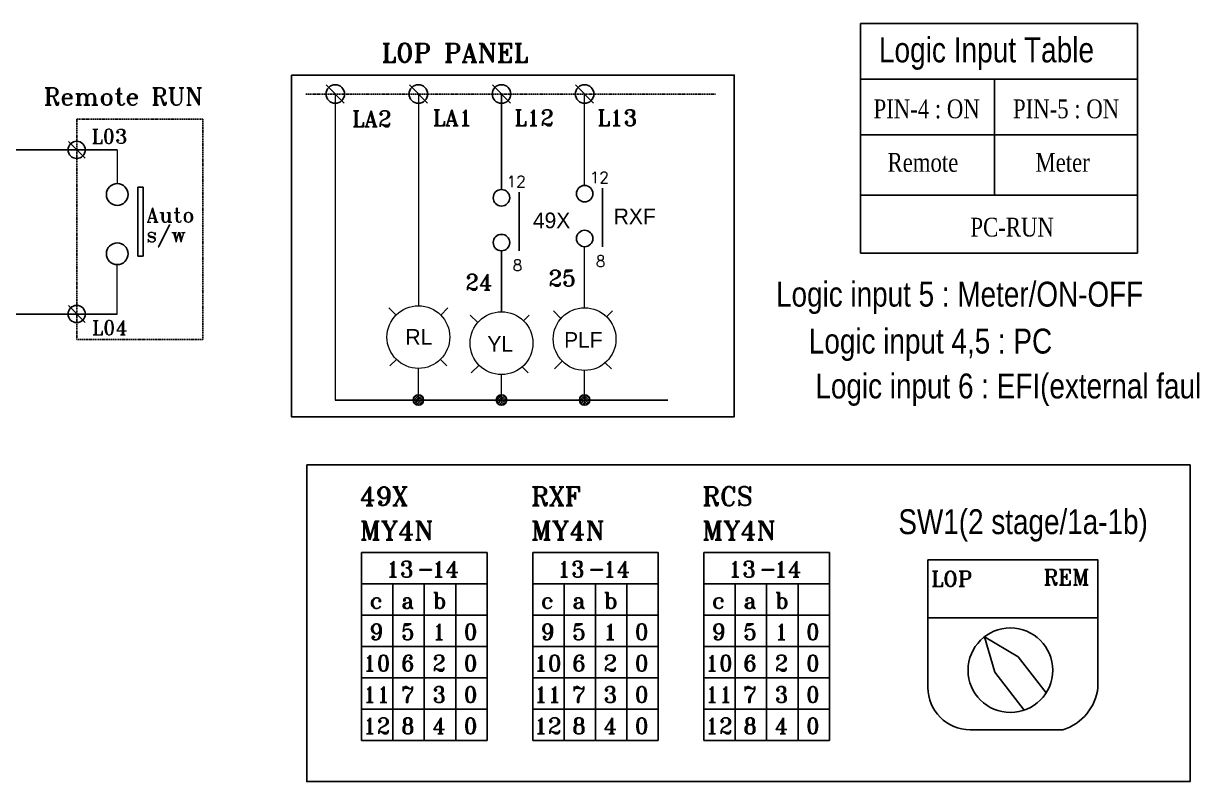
# Model space of a CAD drawing. Header units: millimetres. Extents: x 107 to 2900, y 85 to 3996.
# Drawn here: x 2431.9 to 2673.3, y 2714.3 to 2871 of the extents above; entities that cross this region are included whole.
import ezdxf
from ezdxf.enums import TextEntityAlignment as Align

# ---------------------------------------------------------------- set-up
doc = ezdxf.new("R2010")
doc.units = ezdxf.units.MM
doc.linetypes.add('DASHED2', pattern=[0.375, 0.25, -0.125])
doc.layers.add('70', color=7, linetype='Continuous')
doc.styles.add('SS', font='batang.ttc', dxfattribs={"width": 0.8})
doc.styles.get("Standard").update_dxf_attribs({"font": 'BareunDotumPro1.ttf'})
doc.styles.add('STYLE2', font='romant.shx')
doc.styles.add('굴림체', font='arial.ttf')

msp = doc.modelspace()

# ---------------------------------------------------------------- hatches: boundary and pattern name
at = {"layer": '70'}
h = msp.add_hatch(dxfattribs=at)
h.set_pattern_fill('ANSI33', color=256, scale=2.16, style=0)
h.set_pattern_definition([(45, (4253.9798, 2204.6561), (-0.38183766, 0.38183766), []), (45, (4254.36166, 2204.6561), (-0.38183766, 0.38183766), [0.27, -0.135])])
h.paths.add_polyline_path([(2513.435, 2794.257, 0.4142136), (2512.355, 2793.177, 0.4142136), (2513.435, 2792.097)])
h.paths.add_polyline_path([(2513.435, 2794.257), (2513.435, 2793.177), (2514.515, 2793.177, 0.4142136)])
h.paths.add_polyline_path([(2514.515, 2793.177), (2513.435, 2793.177), (2513.435, 2792.097, 0.4142136)])
h = msp.add_hatch(dxfattribs=at)
h.set_pattern_fill('ANSI33', color=256, scale=2.16, style=0)
h.set_pattern_definition([(45, (4271.1445, 2204.6561), (-0.38183766, 0.38183766), []), (45, (4271.5263, 2204.6561), (-0.38183766, 0.38183766), [0.27, -0.135])])
h.paths.add_polyline_path([(2530.6, 2794.257, 0.4142136), (2529.52, 2793.177, 0.4142136), (2530.6, 2792.097)])
h.paths.add_polyline_path([(2530.6, 2794.257), (2530.6, 2793.177), (2531.68, 2793.177, 0.4142136)])
h.paths.add_polyline_path([(2531.68, 2793.177), (2530.6, 2793.177), (2530.6, 2792.097, 0.4142136)])
h = msp.add_hatch(dxfattribs=at)
h.set_pattern_fill('ANSI33', color=256, scale=2.16, style=0)
h.set_pattern_definition([(45, (4288.3089, 2204.6561), (-0.38183766, 0.38183766), []), (45, (4288.69074, 2204.6561), (-0.38183766, 0.38183766), [0.27, -0.135])])
h.paths.add_polyline_path([(2547.764, 2794.257, 0.4142136), (2546.684, 2793.177, 0.4142136), (2547.764, 2792.097)])
h.paths.add_polyline_path([(2547.764, 2794.257), (2547.764, 2793.177), (2548.844, 2793.177, 0.4142136)])
h.paths.add_polyline_path([(2548.844, 2793.177), (2547.764, 2793.177), (2547.764, 2792.097, 0.4142136)])

# ---------------------------------------------------------------- linework, layer by layer
for p, q in [((2604.708, 2823.499), (2604.708, 2871.01)), ((2604.708, 2871.01), (2661.942, 2871.01)), ((2661.942, 2871.01), (2661.942, 2823.499)), ((2604.708, 2859.478), (2661.942, 2859.478)), ((2632.402, 2835.492), (2632.402, 2859.478)), ((2530.597, 2856.413), (2530.597, 2836.67)), ((2604.708, 2847.946), (2661.942, 2847.946)), ((2451.256, 2844.871), (2388.405, 2844.871)), ((2455.521, 2837.147), (2456.618, 2837.147)), ((2604.708, 2835.492), (2661.942, 2835.492)), ((2456.618, 2822.936), (2455.521, 2822.936)), ((2530.597, 2824.012), (2530.597, 2811.404)), ((2661.942, 2823.499), (2604.708, 2823.499)), ((2451.257, 2810.946), (2422.073, 2810.946)), ((2508.823, 2810.737), (2507.35, 2812.21)), ((2518.045, 2810.737), (2519.518, 2812.21)), ((2525.717, 2809.187), (2524.158, 2810.746)), ((2535.132, 2809.553), (2536.326, 2810.746)), ((2542.881, 2810.027), (2541.322, 2811.586)), ((2552.296, 2810.393), (2553.49, 2811.586)), ((2507.545, 2800.237), (2508.882, 2801.573)), ((2519.323, 2800.237), (2517.987, 2801.573)), ((2541.517, 2799.614), (2543.133, 2801.229)), ((2553.295, 2799.614), (2552.024, 2800.884)), ((2524.353, 2798.773), (2525.968, 2800.389)), ((2536.13, 2798.773), (2534.86, 2800.044)), ((2564.928, 2793.177), (2496.27, 2793.177)), ((2501.702, 2761.672), (2527.622, 2761.672)), ((2501.702, 2761.672), (2501.702, 2722.792)), ((2527.622, 2761.672), (2527.622, 2722.792)), ((2537.048, 2761.672), (2562.968, 2761.672)), ((2537.048, 2761.672), (2537.048, 2722.792)), ((2562.968, 2761.672), (2562.968, 2722.792)), ((2572.393, 2761.672), (2598.313, 2761.672)), ((2572.393, 2761.672), (2572.393, 2722.792)), ((2598.313, 2761.672), (2598.313, 2722.792)), ((2501.702, 2755.192), (2527.622, 2755.192)), ((2508.182, 2755.192), (2508.182, 2722.792)), ((2514.662, 2755.192), (2514.662, 2722.792)), ((2521.142, 2755.192), (2521.142, 2722.792)), ((2537.048, 2755.192), (2562.968, 2755.192)), ((2543.528, 2755.192), (2543.528, 2722.792)), ((2550.008, 2755.192), (2550.008, 2722.792)), ((2556.488, 2755.192), (2556.488, 2722.792)), ((2572.393, 2755.192), (2598.313, 2755.192)), ((2578.873, 2755.192), (2578.873, 2722.792)), ((2585.353, 2755.192), (2585.353, 2722.792)), ((2591.833, 2755.192), (2591.833, 2722.792)), ((2501.702, 2748.712), (2527.622, 2748.712)), ((2537.048, 2748.712), (2562.968, 2748.712)), ((2572.393, 2748.712), (2598.313, 2748.712)), ((2618.625, 2748.196), (2653.763, 2748.196)), ((2618.625, 2733.724), (2618.625, 2748.196)), ((2653.763, 2748.196), (2653.763, 2733.787)), ((2630.331, 2744.243), (2632.469, 2736.912)), ((2630.331, 2744.243), (2637.319, 2740.109)), ((2501.702, 2742.232), (2527.622, 2742.232)), ((2537.048, 2742.232), (2562.968, 2742.232)), ((2572.393, 2742.232), (2598.313, 2742.232)), ((2637.319, 2740.109), (2643.086, 2732.683)), ((2501.702, 2735.752), (2527.622, 2735.752)), ((2537.048, 2735.752), (2562.968, 2735.752)), ((2572.393, 2735.752), (2598.313, 2735.752)), ((2632.469, 2736.912), (2638.549, 2729.082)), ((2501.702, 2729.272), (2527.622, 2729.272)), ((2537.048, 2729.272), (2562.968, 2729.272)), ((2572.393, 2729.272), (2598.313, 2729.272)), ((2646.549, 2725.048), (2627.377, 2725.048)), ((2501.702, 2722.792), (2527.622, 2722.792)), ((2537.048, 2722.792), (2562.968, 2722.792)), ((2572.393, 2722.792), (2598.313, 2722.792))]:
    msp.add_line(p, q)
at = {"linetype": 'DASHED2'}
msp.add_line((2490.206, 2856.413), (2574.823, 2856.413), dxfattribs=at)
at = {"color": 0}
for p, q in [((2498.123, 2854.536), (2494.416, 2858.289)), ((2515.288, 2854.536), (2511.581, 2858.289)), ((2532.451, 2854.536), (2528.744, 2858.289)), ((2549.615, 2854.536), (2545.908, 2858.289)), ((2444.594, 2843.133), (2441.162, 2846.608)), ((2455.521, 2837.147), (2455.521, 2822.936)), ((2456.618, 2837.147), (2456.618, 2822.936)), ((2534.275, 2836.103), (2534.275, 2824.012)), ((2551.44, 2836.943), (2551.44, 2824.853)), ((2444.594, 2809.209), (2441.162, 2812.684))]:
    msp.add_line(p, q, dxfattribs=at)
at = {"color": 0, "lineweight": 15}
for p, q in [((2496.27, 2856.412), (2496.27, 2793.177)), ((2513.434, 2856.413), (2513.434, 2812.665))]:
    msp.add_line(p, q, dxfattribs=at)
at = {"color": 1}
msp.add_lwpolyline([(2487.203, 2860.34), (2578.66, 2860.34), (2578.66, 2789.711), (2487.203, 2789.711)], close=True, dxfattribs=at)
at = {"color": 3, "linetype": 'DASHED2'}
msp.add_lwpolyline([(2442.878, 2851.199), (2468.944, 2851.199), (2468.944, 2805.656), (2442.878, 2805.656)], close=True, dxfattribs=at)
at = {"color": 3}
msp.add_lwpolyline([(2490.38, 2779.772), (2672.794, 2779.772), (2672.794, 2714.321), (2490.38, 2714.321)], close=True, dxfattribs=at)
msp.add_lwpolyline([(2618.625, 2760.136), (2653.763, 2760.136), (2653.763, 2748.196), (2618.625, 2748.196)], close=True)
at = {"color": 0}
for centre, radius in [((2496.27, 2856.413), 1.924), ((2513.434, 2856.413), 1.924), ((2530.597, 2856.413), 1.924), ((2547.761, 2856.413), 1.924), ((2442.878, 2844.871), 1.782), ((2451.256, 2835.647), 2.25), ((2547.762, 2835.809), 1.701), ((2530.597, 2834.969), 1.701), ((2547.762, 2826.554), 1.701), ((2451.256, 2823.405), 2.25), ((2530.597, 2825.713), 1.701), ((2442.878, 2810.946), 1.782)]:
    msp.add_circle(centre, radius, dxfattribs=at)
msp.add_circle((2635.691, 2737.34), 8.739)
for centre, radius, start, end in [((2627.377, 2733.787), 8.739, 180, 270), ((2643.495, 2734.916), 10.33, 287.19657, 353.72424)]:
    msp.add_arc(centre, radius, start, end)
at = {"layer": '70', "lineweight": 15}
for p, q in [((2547.762, 2837.51), (2547.761, 2856.413)), ((2451.256, 2844.871), (2451.256, 2837.897)), ((2547.762, 2812.244), (2547.762, 2824.853)), ((2451.257, 2810.946), (2451.256, 2821.155)), ((2513.435, 2793.177), (2513.434, 2799.705)), ((2547.764, 2793.177), (2547.762, 2799.284)), ((2530.6, 2793.177), (2530.598, 2798.444))]:
    msp.add_line(p, q, dxfattribs=at)
for centre in [(2513.434, 2806.185), (2530.597, 2804.924), (2547.761, 2805.764)]:
    msp.add_circle(centre, 6.48, dxfattribs=at)
at = {"layer": '70'}
for centre in [(2513.435, 2793.177), (2530.6, 2793.177), (2547.764, 2793.177)]:
    msp.add_circle(centre, 1.08, dxfattribs=at)

# ---------------------------------------------------------------- texts
at = {"style": 'STYLE2'}
for s, height, p in [('LOP PANEL', 3.8532, (2505.83, 2863.025)), ('Remote RUN', 3.5678, (2436.087, 2854.102)), ('49X', 3.8532, (2501.36, 2771.355)), ('RXF', 3.8532, (2536.705, 2771.355)), ('RCS', 3.8532, (2572.05, 2771.355)), ('MY4N', 3.8532, (2501.36, 2764.297)), ('MY4N', 3.8532, (2536.705, 2764.297)), ('MY4N', 3.8532, (2572.05, 2764.297))]:
    msp.add_text(s, height=height, dxfattribs=at).set_placement(p)
at = {"color": 0, "width": 0.8}
for s, height, style, p in [('Logic Input Table', 5.184, '굴림체', (2608.533, 2862.95)), ('PIN-4 : ON', 3.888, 'SS', (2607.431, 2851.406)), ('PIN-5 : ON', 3.888, 'SS', (2636.234, 2851.406)), ('Remote', 3.888, 'SS', (2610.322, 2840.339)), ('Meter', 3.888, 'SS', (2640.864, 2840.339)), ('PC-RUN', 3.888, 'SS', (2627.437, 2826.959)), ('SW1(2 stage/1a-1b)', 5.1516, '굴림체', (2612.557, 2765.46))]:
    msp.add_text(s, height=height, dxfattribs=dict(at, style=style)).set_placement(p)
at = {"color": 0, "style": 'STYLE2'}
for s, height, p in [('LA2', 3.2947, (2499.726, 2849.654)), ('LA1', 3.2947, (2516.413, 2849.863)), ('L12', 3.2947, (2533.25, 2849.863)), ('L13', 3.2947, (2550.414, 2849.863)), ('12', 2.3063, (2548.827, 2838.023)), ('12', 2.3063, (2531.662, 2837.183)), ('Auto', 2.9731, (2457.27, 2829.929)), ('s/w', 2.9731, (2457.27, 2825.829)), ('8', 2.306, (2550.083, 2820.713)), ('8', 2.306, (2532.919, 2819.873)), ('24', 3.2947, (2523.131, 2815.858)), ('25', 3.2947, (2540.295, 2816.699)), ('13', 3.2947, (2506.781, 2756.586)), ('14', 3.2947, (2516.215, 2756.586)), ('13', 3.2947, (2542.126, 2756.586)), ('14', 3.2947, (2551.561, 2756.586)), ('13', 3.2947, (2577.472, 2756.586)), ('14', 3.2947, (2586.906, 2756.586)), ('-', 3.295, (2513.172, 2756.586)), ('-', 3.295, (2548.517, 2756.586)), ('-', 3.295, (2583.862, 2756.586)), ('LOP', 3.211, (2619.325, 2754.625)), ('REM', 3.211, (2642.557, 2754.942)), ('b', 3.295, (2516.317, 2750.106)), ('b', 3.295, (2551.662, 2750.106)), ('b', 3.295, (2587.007, 2750.106)), ('c', 3.295, (2503.357, 2750.106)), ('a', 3.295, (2509.837, 2750.106)), ('c', 3.295, (2538.702, 2750.106)), ('a', 3.295, (2545.182, 2750.106)), ('c', 3.295, (2574.047, 2750.106)), ('a', 3.295, (2580.527, 2750.106)), ('9', 3.295, (2503.357, 2743.626)), ('5', 3.295, (2509.837, 2743.626)), ('1', 3.295, (2516.317, 2743.626)), ('0', 3.295, (2522.797, 2743.626)), ('9', 3.295, (2538.702, 2743.626)), ('5', 3.295, (2545.182, 2743.626)), ('1', 3.295, (2551.662, 2743.626)), ('0', 3.295, (2558.142, 2743.626)), ('9', 3.295, (2574.047, 2743.626)), ('5', 3.295, (2580.527, 2743.626)), ('1', 3.295, (2587.007, 2743.626)), ('0', 3.295, (2593.487, 2743.626)), ('10', 3.2947, (2502.001, 2737.146)), ('6', 3.295, (2509.837, 2737.146)), ('2', 3.295, (2516.317, 2737.146)), ('0', 3.295, (2522.797, 2737.146)), ('10', 3.2947, (2537.346, 2737.146)), ('6', 3.295, (2545.182, 2737.146)), ('2', 3.295, (2551.662, 2737.146)), ('0', 3.295, (2558.142, 2737.146)), ('10', 3.2947, (2572.691, 2737.146)), ('6', 3.295, (2580.527, 2737.146)), ('2', 3.295, (2587.007, 2737.146)), ('0', 3.295, (2593.487, 2737.146)), ('11', 3.2947, (2502.001, 2730.666)), ('7', 3.295, (2509.837, 2730.666)), ('3', 3.295, (2516.317, 2730.666)), ('0', 3.295, (2522.797, 2730.666)), ('11', 3.2947, (2537.346, 2730.666)), ('7', 3.295, (2545.182, 2730.666)), ('3', 3.295, (2551.662, 2730.666)), ('0', 3.295, (2558.142, 2730.666)), ('11', 3.2947, (2572.691, 2730.666)), ('7', 3.295, (2580.527, 2730.666)), ('3', 3.295, (2587.007, 2730.666)), ('0', 3.295, (2593.487, 2730.666)), ('12', 3.2947, (2502.001, 2724.186)), ('8', 3.295, (2509.837, 2724.186)), ('4', 3.295, (2516.317, 2724.186)), ('0', 3.295, (2522.797, 2724.186)), ('12', 3.2947, (2537.346, 2724.186)), ('8', 3.295, (2545.182, 2724.186)), ('4', 3.295, (2551.662, 2724.186)), ('0', 3.295, (2558.142, 2724.186)), ('12', 3.2947, (2572.691, 2724.186)), ('8', 3.295, (2580.527, 2724.186)), ('4', 3.295, (2587.007, 2724.186)), ('0', 3.295, (2593.487, 2724.186))]:
    msp.add_text(s, height=height, dxfattribs=at).set_placement(p)
at = {"color": 3, "style": 'STYLE2'}
for s, p in [('L03', (2445.935, 2846.196)), ('L04', (2446.032, 2806.618))]:
    msp.add_text(s, height=2.9731, dxfattribs=at).set_placement(p)
at = {"color": 0, "linetype": 'Continuous'}
for s, p in [('RXF', (2558.108, 2831.133)), ('49X', (2540.943, 2830.292)), ('RL', (2513.532, 2806.224)), ('YL', (2530.339, 2804.76)), ('PLF', (2547.503, 2805.6))]:
    msp.add_text(s, height=3.24, dxfattribs=at).set_placement(p, align=Align.MIDDLE)
at = {"color": 3, "style": '굴림체', "width": 0.8}
for s, p in [('        Logic input 5 : Meter/ON-OFF', (2574.501, 2812.479)), ('   Logic input 4,5 : PC ', (2589.275, 2802.781)), ('  Logic input 6 : EFI(external fault input)', (2592.23, 2793.504))]:
    msp.add_text(s, height=5.1516, dxfattribs=at).set_placement(p)

doc.saveas('drawing.dxf')
